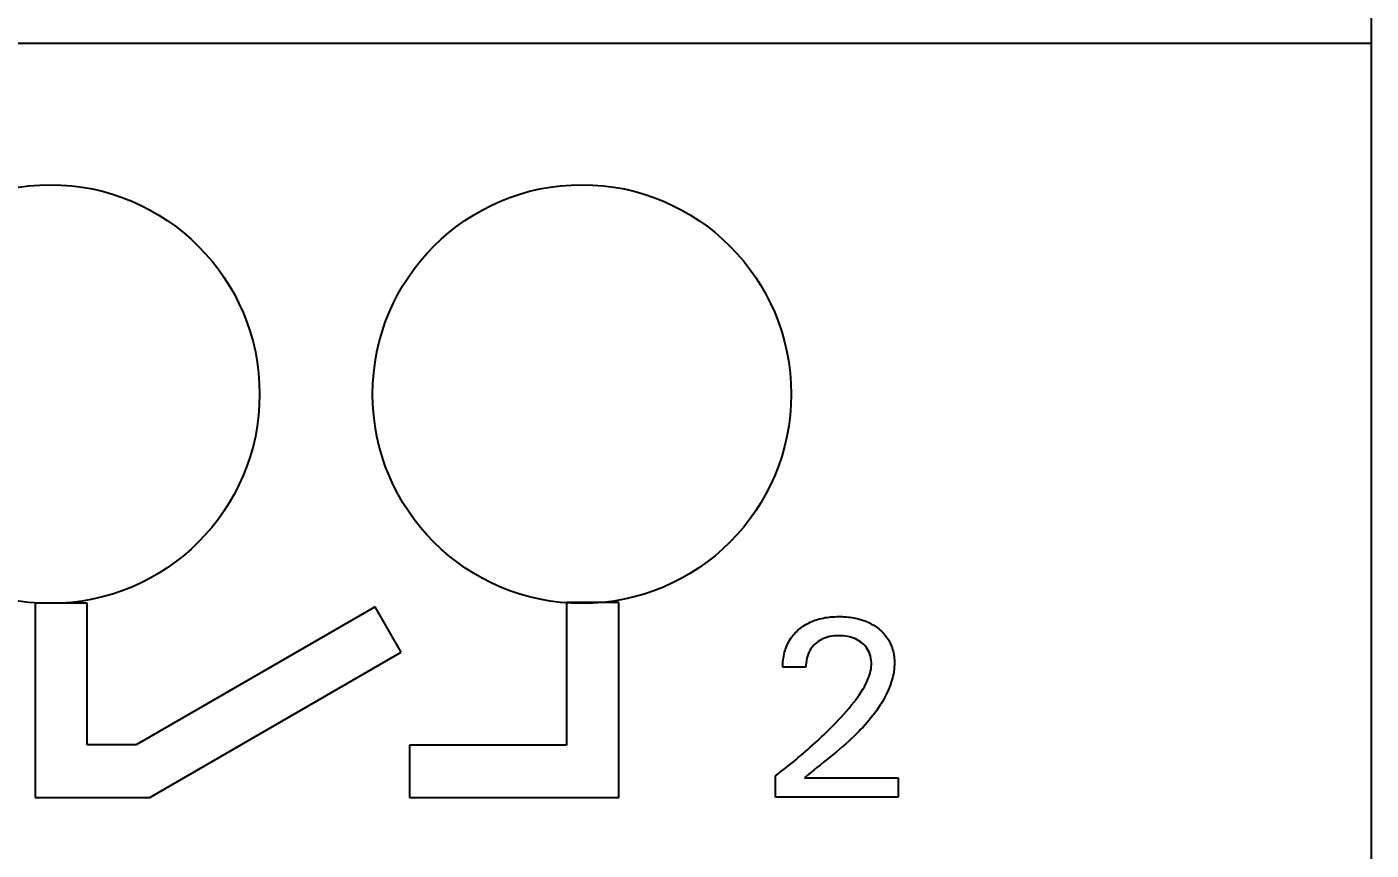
# Model space of a CAD drawing. Extents: x 0 to 420, y 0 to 297.
# Drawn here: x 132.37 to 145.22, y 155.46 to 163.32 of the extents above; entities that cross this region are included whole.
import ezdxf

# ---------------------------------------------------------------- set-up
doc = ezdxf.new("R2010")
doc.units = 0
doc.header["$LTSCALE"] = 23.1
for name, color, linetype in [('10000_FRONT', 7, 'CONTINUOUS'), ('10100_DIM_FRONT', 7, 'CONTINUOUS'), ('10500_FRONT_LABELING', 7, 'CONTINUOUS')]:
    doc.layers.add(name, color=color, linetype=linetype)
doc.styles.get("Standard").update_dxf_attribs({"font": 'txt', "width": 0.8})
doc.dimstyles.new('DIMSTYLE_1', dxfattribs={"dimtxt": 3.5, "dimasz": 3.5, "dimexe": 0.18, "dimexo": 0.0625, "dimgap": 0.09, "dimtad": 1, "dimtxsty": 'STANDARD', "dimcen": 0.09, "dimazin": 3, "dimtp": 0.05, "dimtm": 0.05, "dimtfac": 1, "dimtofl": 0, "dimtmove": 0, "dimatfit": 3, "dimtolj": 1})

# ---------------------------------------------------------------- blocks, each defined once
blk = doc.blocks.new('*D1')
at = {"layer": '10100_DIM_FRONT', "linetype": 'CONTINUOUS'}
for p, q in [((109.715618, 185.641363), (109.715618, 128.698883)), ((145.215618, 185.641363), (145.215618, 128.698883)), ((109.715618, 130.698883), (127.465618, 130.698883)), ((145.215618, 130.698883), (127.465618, 130.698883))]:
    blk.add_line(p, q, dxfattribs=at)
for points in [[(113.215618, 131.198883), (109.715618, 130.698883), (113.215618, 130.198883)], [(141.715618, 130.198883), (145.215618, 130.698883), (141.715618, 131.198883)]]:
    blk.add_solid(points, dxfattribs=at)
at = {"layer": '10100_DIM_FRONT', "linetype": 'CONTINUOUS', "width": 0.678571}
blk.add_text('35,5', height=3.5, dxfattribs=at).set_placement((123.63496, 131.573883))

msp = doc.modelspace()

# ---------------------------------------------------------------- linework, layer by layer
at = {"layer": '10000_FRONT', "color": 7, "linetype": 'CONTINUOUS'}
for p, q in [((145.216, 230.642), (145.216, 140.642)), ((109.716, 163.162), (145.216, 163.162)), ((132.45, 157.814), (132.45, 155.96)), ((132.947, 157.814), (132.45, 157.814)), ((132.947, 156.461), (132.947, 157.814)), ((135.697, 157.779), (133.413, 156.461)), ((135.947, 157.346), (135.697, 157.779)), ((137.528, 157.82), (137.528, 156.46)), ((138.028, 157.82), (137.528, 157.82)), ((138.028, 155.96), (138.028, 157.82)), ((133.545, 155.96), (135.947, 157.346)), ((133.413, 156.461), (132.947, 156.461)), ((136.028, 156.46), (136.028, 155.96)), ((137.528, 156.46), (136.028, 156.46)), ((132.45, 155.96), (133.545, 155.96)), ((136.028, 155.96), (138.028, 155.96))]:
    msp.add_line(p, q, dxfattribs=at)
for centre in [(132.594, 159.811), (137.674, 159.811)]:
    msp.add_circle(centre, 2, dxfattribs=at)
at = {"layer": '10500_FRONT_LABELING', "color": 7, "linetype": 'CONTINUOUS'}
for p, q in [((139.814, 157.202), (139.594, 157.202)), ((139.524, 155.961), (139.524, 156.165)), ((139.801, 156.147), (140.696, 156.147)), ((140.696, 156.147), (140.696, 155.961)), ((140.696, 155.961), (139.524, 155.961))]:
    msp.add_line(p, q, dxfattribs=at)
for points, knots in [([(139.594, 157.202), (139.593, 157.25), (139.603, 157.343), (139.656, 157.469), (139.743, 157.568), (139.854, 157.638), (139.985, 157.679), (140.126, 157.69), (140.267, 157.68), (140.394, 157.644), (140.505, 157.581), (140.595, 157.492), (140.651, 157.371), (140.676, 157.168), (140.565, 156.86), (140.255, 156.497), (139.956, 156.277), (139.801, 156.147)], [0, 0, 0, 0, 0.047634, 0.090966, 0.134024, 0.175852, 0.219839, 0.26854, 0.316048, 0.358805, 0.398874, 0.441275, 0.482994, 0.528552, 0.640457, 0.793497, 1, 1, 1, 1]), ([(139.524, 156.165), (139.59, 156.215), (139.718, 156.317), (139.9, 156.475), (140.09, 156.657), (140.264, 156.849), (140.398, 157.043), (140.448, 157.2), (140.435, 157.308), (140.404, 157.381), (140.352, 157.437), (140.287, 157.477), (140.211, 157.499), (140.127, 157.506), (140.042, 157.499), (139.963, 157.471), (139.898, 157.426), (139.849, 157.364), (139.82, 157.287), (139.814, 157.231), (139.814, 157.202)], [0, 0, 0, 0, 0.104116, 0.205085, 0.303144, 0.433178, 0.529839, 0.598022, 0.633057, 0.664801, 0.696393, 0.726886, 0.759247, 0.795227, 0.832181, 0.865789, 0.898315, 0.930542, 0.963549, 1, 1, 1, 1])]:
    msp.add_open_spline(points, degree=3, knots=knots, dxfattribs=at)

# ---------------------------------------------------------------- dimensions: what is measured, and where the dimension line sits
at = {"layer": '10100_DIM_FRONT', "linetype": 'CONTINUOUS'}
dim = msp.add_linear_dim(base=(145.216, 130.699), p1=(109.716, 185.641), p2=(145.216, 185.641), text='35,5', dimstyle='DIMSTYLE_1', dxfattribs=at)
dim.commit()
dim.dimension.update_dxf_attribs({"geometry": '*D1', "text_midpoint": (128.385, 133.324), "dimtype": 160})

doc.saveas('drawing.dxf')
